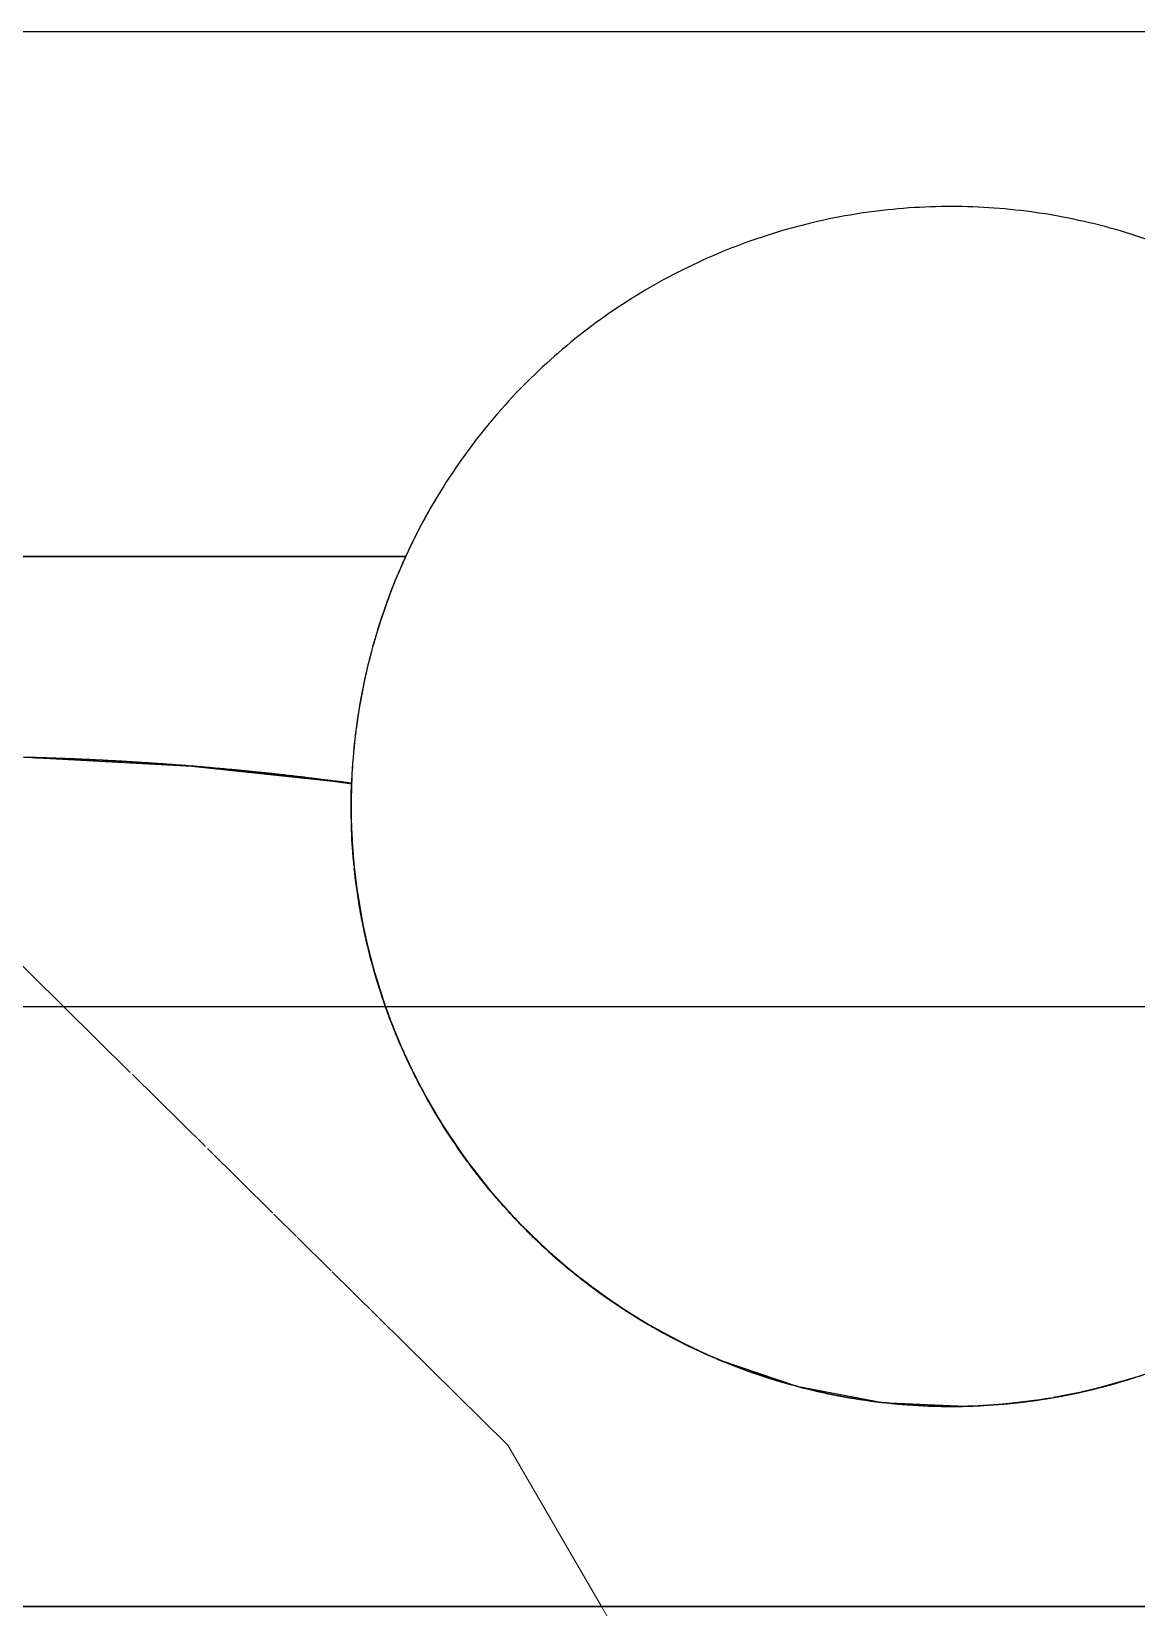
# Model space of a CAD drawing. Header units: metres. Extents: x -1147 to -802, y 5 to 567.
# Drawn here: x -1049.232 to -1048.127, y 544.453 to 546.029 of the extents above; entities that cross this region are included whole.
import ezdxf

# ---------------------------------------------------------------- set-up
doc = ezdxf.new("R2010")
doc.units = ezdxf.units.M
doc.layers.add('A-GENM', color=7, linetype='Continuous', lineweight=35)

# ---------------------------------------------------------------- blocks, each defined once
blk = doc.blocks.new('T2DPAA-T2D-PWA-SU-M2D-000002_dwg-40815123-DRG-2873010 - GENERAL ARRANGEMENT PLAN')
at = {"color": 7, "lineweight": 18, "true_color": 0xf0f0f0}
for p, q in [((-171.7352, 1096.5981), (-171.8117, 1096.4643)), ((-171.8117, 1096.4643), (-171.8583, 1096.3827)), ((-171.8598, 1096.38), (-171.9106, 1096.2911)), ((-171.912, 1096.2887), (-171.9577, 1096.2088)), ((-171.9583, 1096.2077), (-171.9741, 1096.18)), ((-171.9746, 1096.1792), (-171.9984, 1096.1375)), ((-171.9991, 1096.1363), (-172.0132, 1096.1117)), ((-172.0136, 1096.111), (-172.1216, 1095.922)), ((-172.1216, 1095.922), (-172.2533, 1095.7902)), ((-172.2533, 1095.7902), (-172.3326, 1095.7109))]:
    blk.add_line(p, q, dxfattribs=at)
blk = doc.blocks.new('T2DPAA-T2D-PWA-SU-M2D-000100_Survey_rvt-1-DRG-2873010 - GENERAL ARRANGEMENT PLAN')
at = {"color": 254, "lineweight": 18, "true_color": 0xe1e1e1, "rotation": 75.11694444444437}
blk.add_blockref('T2DPAA-T2D-PWA-SU-M2D-000002_dwg-40815123-DRG-2873010 - GENERAL ARRANGEMENT PLAN', (-45.8213, 429.4778), dxfattribs=at)
blk = doc.blocks.new('Foundations-Piles - Px-1200-66435273-DRG-2873010 - GENERAL ARRANGEMENT PLAN')
at = {"layer": 'A-GENM', "color": 9, "lineweight": 25, "true_color": 0xbebebe}
for start, end in [(90, 98.1818), (92.2501, 96.7983), (88.9353, 92.2501), (81.8182, 90), (84.2266, 88.9353), (98.1818, 106.3636), (100.1896, 104.6123), (96.7983, 100.1896), (81.081, 84.2266), (73.6364, 81.8182), (73.6364, 81.081), (106.3636, 114.5455), (108.2706, 112.5944), (106.4925, 108.1116), (104.6123, 106.0641), (65.4545, 73.6364), (65.4545, 73.6364), (112.5944, 114.272), (114.5455, 122.7273), (116.2514, 120.583), (114.6599, 116.2514), (57.2727, 65.4545), (57.2727, 65.4545), (122.7273, 124.3905), (120.583, 122.4816), (49.0909, 57.2727), (49.0909, 57.2727), (124.3905, 130.9091), (124.3905, 128.5814), (122.8273, 124.2279), (128.5814, 130.6928), (130.9091, 139.0909), (132.2009, 136.5946), (130.9948, 132.2009), (40.9091, 49.0909), (40.9091, 49.0909), (136.5946, 138.9057), (139.0909, 147.2727), (140.1715, 144.6326), (139.1624, 140.1715), (32.7273, 40.9091), (32.7273, 40.9091), (144.6326, 146.9296), (147.2727, 155.3353), (148.1399, 152.7165), (147.3299, 148.1399), (24.5455, 32.7273), (24.5455, 32.7273), (152.7165, 155.3353), (155.4545, 163.6364), (156.1068, 160.9016), (155.7669, 156.1068), (16.3636, 24.5455), (16.3636, 24.5455), (160.9016, 163.5554), (163.6364, 171.5939), (164.0723, 169.3897), (163.6651, 164.0723), (8.1818, 16.3636), (8.1818, 16.3636), (169.3897, 171.5939), (171.8182, 180), (172.0366, 180), (0, 8.1818), (0, 8.1818), (180, 188.1818), (180, 188.1818), (351.8182, 0), (351.8182, 0), (188.1818, 196.3636), (188.2384, 196.2576), (343.6364, 351.8182), (343.6364, 351.8182), (196.3636, 204.5455), (196.4203, 199.7037), (335.4545, 343.6364), (335.4545, 343.6364), (199.7037, 204.3932), (204.5455, 212.7273), (204.6304, 208.1482), (327.2727, 335.4545), (327.2727, 335.4545), (208.1482, 212.533), (212.7273, 220.9091), (212.8405, 216.4884), (319.0909, 327.2727), (319.0909, 327.2727), (216.4884, 220.6765), (220.9091, 229.0909), (310.9091, 319.0909), (310.9091, 319.0909), (221.0506, 224.7812), (224.7812, 228.8235), (229.0909, 237.2727), (229.3049, 233.0485), (302.7273, 310.9091), (304.9663, 310.9091), (233.0485, 236.9735), (302.3981, 304.9663), (237.2727, 245.4545), (237.4709, 241.3005), (294.5455, 302.7273), (294.5659, 302.3981), (241.3005, 245.1264), (245.4545, 253.6364), (245.681, 249.5426), (286.3636, 294.5455), (286.7316, 294.5455), (249.5426, 253.2818), (253.6364, 261.8182), (253.8911, 257.7779), (278.1818, 286.3636), (282.4594, 285.9238), (257.7779, 261.4394), (261.8182, 265.362), (262.1012, 265.362), (265.362, 266.0083), (265.362, 270), (266.0083, 269.599), (270, 278.1818), (270.3114, 274.2352), (274.2352, 277.7604), (278.5215, 282.4594)]:
    blk.add_arc((0, 0), 0.6, start, end, dxfattribs=at)
at = {"layer": 'A-GENM', "color": 254, "lineweight": 25, "true_color": 0xd1d1d1}
for start, end in [(106.0641, 106.3636), (114.272, 114.5455), (122.4816, 122.7273), (228.8235, 229.3049), (236.9735, 237.2727), (245.1264, 245.4545), (253.2818, 253.6364), (285.9238, 286.3636), (261.4394, 261.8182), (277.7604, 278.1818), (269.6447, 270)]:
    blk.add_arc((0, 0), 0.6, start, end, dxfattribs=at)
blk = doc.blocks.new('Shotcrete Adaptive v1 - 1200 Dia Pile _ 2_000 Spacing-61394364-DRG-2873010 - GENERAL ARRANGEMENT PLAN')
at = {"layer": 'A-GENM', "color": 9, "lineweight": 25, "true_color": 0xbebebe}
for p, q in [((-0.4546, 0.25), (0.4546, 0.25)), ((0.4546, 0.25), (-0.4546, 0.25))]:
    blk.add_line(p, q, dxfattribs=at)
for centre, radius, start, end in [((-1, 0), 0.6, 20.0818, 24.6243), ((-1, 0), 0.6, 20.0818, 24.6243), ((1, 0), 0.6, 156.2014, 159.3408), ((1, 0), 0.6, 156.2014, 159.3408), ((1, 0), 0.6, 155.5176, 156.2014), ((1, 0), 0.6, 155.5176, 156.2014), ((-1, 0), 0.6, 17.6375, 20.0818), ((-1, 0), 0.6, 17.6375, 20.0818), ((1, 0), 0.6, 159.3408, 164.0565), ((1, 0), 0.6, 159.3408, 162.8466), ((-1, 0), 0.6, 2.2116, 17.5169), ((-1, 0), 0.6, 17.1534, 17.5169), ((-1, 0), 0.6, 9.6825, 17.1534), ((1, 0), 0.6, 162.8466, 164.0565), ((1, 0), 0.6, 164.0565, 164.5097), ((1, 0), 0.6, 164.0565, 164.5097), ((1, 0), 0.6, 165.1113, 167.3634), ((1, 0), 0.6, 165.1113, 167.3634), ((1, 0), 0.6, 167.3634, 171.9198), ((1, 0), 0.6, 167.3634, 170.3175), ((-1, 0), 0.6, 2.2116, 9.6825), ((1, 0), 0.6, 170.3175, 171.9198), ((1, 0), 0.6, 171.9198, 175.3023), ((1, 0), 0.6, 171.9198, 175.3023), ((0, -2.95), 3, 91.5342, 94.6025), ((0, -2.95), 3, 91.5342, 91.6835), ((0, -2.95), 3, 88.4658, 91.5342), ((0, -2.95), 3, 91.3583, 91.5342), ((0, -2.95), 3, 88.4658, 88.6417), ((0, -2.95), 3, 88.3166, 88.4658), ((0, -2.95), 3, 85.3975, 88.4658), ((1, 0), 0.6, 175.3023, 177.7884), ((1, 0), 0.6, 175.3023, 177.7884), ((0, -2.95), 3, 94.6025, 97.6709), ((0, -2.95), 3, 94.6025, 94.7409), ((0, -2.95), 3, 94.3743, 94.6025), ((0, -2.95), 3, 85.3975, 85.6256), ((0, -2.95), 3, 85.2591, 85.3975), ((0, -2.95), 3, 82.3291, 85.3975), ((0, -2.95), 3, 97.3435, 97.6709), ((0, -2.95), 3, 82.3571, 82.6565)]:
    blk.add_arc(centre, radius, start, end, dxfattribs=at)
at = {"layer": 'A-GENM', "color": 254, "lineweight": 25, "true_color": 0xd1d1d1}
for start, end in [(92.1187, 93.5176), (91.6835, 92.1133), (90.729, 91.3583), (89.2757, 90.7244), (88.6417, 89.2711), (87.8868, 88.3166), (86.4824, 87.8814), (96.3064, 97.3435), (94.7409, 96.2932), (93.5296, 94.3743), (85.6256, 86.4703), (83.7067, 85.2591), (82.6565, 83.6934)]:
    blk.add_arc((0, -2.95), 3, start, end, dxfattribs=at)
blk = doc.blocks.new('StitchPour_RS36A_04 - StitchPour_RS36A_04-60468323-DRG-2873010 - GENERAL ARRANGEMENT PLAN')
at = {"layer": 'A-GENM', "color": 253, "lineweight": 25, "true_color": 0xa3a3a3}
for points, knots in [([(130.5997, 54.4044), (130.6413, 54.248), (130.8759, 53.3653), (131.3036, 51.7561), (131.8827, 49.577), (132.2688, 48.1242), (132.4618, 47.3978)], [0.7856447, 0.7856447, 0.7856447, 0.7856447, 0.8, 0.8666667, 0.9333333, 1, 1, 1, 1]), ([(131.882, 47.2437), (131.6889, 47.9701), (131.3028, 49.4229), (130.7237, 51.602), (130.296, 53.2112), (130.0614, 54.0939), (130.0199, 54.2503)], [0, 0, 0, 0, 0.0666667, 0.1333333, 0.2, 0.2143539, 0.2143539, 0.2143539, 0.2143539])]:
    blk.add_open_spline(points, degree=3, knots=knots, dxfattribs=at)
blk.add_open_spline([(130.7237, 51.602), (130.8801, 51.0133), (131.0366, 50.4246), (131.193, 49.8359)], degree=3, dxfattribs=at)
at = {"layer": 'A-GENM', "color": 9, "lineweight": 25, "true_color": 0xbebebe}
blk.add_open_spline([(131.4428, 51.2323), (131.5894, 50.6805), (131.7361, 50.1287), (131.8827, 49.5769)], degree=3, dxfattribs=at)
blk = doc.blocks.new('T2DPAA-T2D-C3S-RS-M3D-100334_rvt-1-DRG-2873010 - GENERAL ARRANGEMENT PLAN')
at = {"layer": 'A-GENM', "color": 9, "lineweight": 25, "true_color": 0xbebebe}
for p, q in [((-1149.6628, 545.3025), (-1149.5023, 545.2939)), ((-1149.5023, 545.2939), (-1149.3426, 545.2768)), ((-1149.3426, 545.2768), (-1149.3431, 545.2563)), ((-1149.3431, 545.2563), (-1149.343, 545.2476)), ((-1149.343, 545.2473), (-1149.3429, 545.2379)), ((-1149.3429, 545.2378), (-1149.3421, 545.2198)), ((-1149.3376, 545.1731), (-1149.3313, 545.1354)), ((-1149.3207, 545.0912), (-1149.3092, 545.0549)), ((-1149.3087, 545.0533), (-1149.3033, 545.0387)), ((-1149.3032, 545.0384), (-1149.2925, 545.0124)), ((-1149.2925, 545.0124), (-1149.282, 544.9899)), ((-1149.2808, 544.9875), (-1149.2762, 544.9783)), ((-1149.2762, 544.9783), (-1149.2693, 544.9653)), ((-1149.2693, 544.9653), (-1149.2535, 544.9382)), ((-1149.2535, 544.9382), (-1149.2328, 544.907)), ((-1149.2328, 544.907), (-1149.2257, 544.8971)), ((-1149.2257, 544.8971), (-1149.2044, 544.8699)), ((-1149.2044, 544.8699), (-1149.1801, 544.8425)), ((-1149.1801, 544.8425), (-1149.1733, 544.8354)), ((-1149.1733, 544.8354), (-1149.1458, 544.8089)), ((-1149.1458, 544.8089), (-1149.1212, 544.7878)), ((-1149.1189, 544.7859), (-1149.1131, 544.7813)), ((-1149.1131, 544.7813), (-1149.0784, 544.7561)), ((-1149.0784, 544.7561), (-1149.0504, 544.7383)), ((-1149.0504, 544.7383), (-1149.0462, 544.7358)), ((-1149.0462, 544.7358), (-1149.0013, 544.712)), ((-1149.0013, 544.712), (-1148.9814, 544.703)), ((-1148.9738, 544.6997), (-1148.8972, 544.6737)), ((-1148.6054, 544.6696), (-1148.5581, 544.6828)), ((-1148.8972, 544.6737), (-1148.8131, 544.6577)), ((-1148.6406, 544.6624), (-1148.6054, 544.6696)), ((-1148.8125, 544.6576), (-1148.7287, 544.6538)), ((-1148.7264, 544.6538), (-1148.6927, 544.6557)), ((-1148.6927, 544.6557), (-1148.6432, 544.662))]:
    blk.add_line(p, q, dxfattribs=at)
at = {"layer": 'A-GENM', "color": 9, "lineweight": 25, "true_color": 0xbebebe, "flags": 128}
for points in [[(-1149.342, 545.2181), (-1149.3403, 545.1959), (-1149.3376, 545.1731)], [(-1149.3313, 545.1354), (-1149.3271, 545.116), (-1149.3207, 545.0912)]]:
    blk.add_lwpolyline(points, dxfattribs=at)
at = {"layer": 'A-GENM', "color": 253, "lineweight": 25, "true_color": 0xa3a3a3}
blk.add_open_spline([(-1153.0929, 546.0286), (-1152.9297, 546.0286), (-1152.0153, 546.0286), (-1150.3498, 546.0286), (-1148.0964, 546.0286), (-1146.5942, 546.0286), (-1145.8431, 546.0286)], degree=3, knots=[0.7855082, 0.7855082, 0.7855082, 0.7855082, 0.8, 0.8666667, 0.9333333, 1, 1, 1, 1], dxfattribs=at)
at = {"layer": 'A-GENM', "color": 9, "lineweight": 25, "true_color": 0xbebebe}
for points in [[(-1150.3498, 546.0286), (-1149.5987, 546.0286), (-1148.8475, 546.0286), (-1148.0964, 546.0286)], [(-1149.6336, 545.3016), (-1149.6432, 545.3019), (-1149.6528, 545.3023), (-1149.6623, 545.3025)], [(-1149.5606, 545.298), (-1149.5849, 545.2995), (-1149.6092, 545.3007), (-1149.6336, 545.3016)], [(-1149.5022, 545.2939), (-1149.5217, 545.2955), (-1149.5411, 545.2969), (-1149.5606, 545.298)], [(-1149.4878, 545.2927), (-1149.4926, 545.2931), (-1149.4973, 545.2935), (-1149.5021, 545.2939)], [(-1149.3442, 545.2767), (-1149.3966, 545.2838), (-1149.4492, 545.2895), (-1149.5019, 545.2938)], [(-1149.4151, 545.2856), (-1149.4393, 545.2883), (-1149.4635, 545.2906), (-1149.4878, 545.2927)], [(-1149.3441, 545.2769), (-1149.3677, 545.2801), (-1149.3914, 545.283), (-1149.4151, 545.2856)], [(-1149.3429, 545.2411), (-1149.3432, 545.253), (-1149.3431, 545.2649), (-1149.3426, 545.2768)], [(-1149.3429, 545.2412), (-1149.3432, 545.253), (-1149.3431, 545.2647), (-1149.3426, 545.2765)], [(-1149.3427, 545.2339), (-1149.3428, 545.2348), (-1149.3428, 545.2358), (-1149.3428, 545.2368)], [(-1149.3428, 545.2342), (-1149.3428, 545.235), (-1149.3428, 545.2359), (-1149.3428, 545.2368)], [(-1149.3406, 545.1993), (-1149.3417, 545.2109), (-1149.3424, 545.2225), (-1149.3428, 545.2342)], [(-1149.3406, 545.1995), (-1149.3417, 545.2109), (-1149.3424, 545.2224), (-1149.3427, 545.2339)], [(-1149.3401, 545.1944), (-1149.3403, 545.1961), (-1149.3405, 545.1978), (-1149.3406, 545.1995)], [(-1149.3401, 545.1945), (-1149.3403, 545.1961), (-1149.3405, 545.1977), (-1149.3406, 545.1993)], [(-1149.335, 545.1556), (-1149.337, 545.1675), (-1149.3386, 545.1796), (-1149.3399, 545.1916)], [(-1149.335, 545.1557), (-1149.337, 545.1676), (-1149.3386, 545.1795), (-1149.3398, 545.1914)], [(-1149.3344, 545.1517), (-1149.3346, 545.153), (-1149.3348, 545.1544), (-1149.335, 545.1557)], [(-1149.3344, 545.1518), (-1149.3346, 545.153), (-1149.3348, 545.1543), (-1149.335, 545.1556)], [(-1149.334, 545.1495), (-1149.3341, 545.1502), (-1149.3342, 545.151), (-1149.3344, 545.1518)], [(-1149.3339, 545.1492), (-1149.3341, 545.1501), (-1149.3342, 545.1509), (-1149.3344, 545.1517)], [(-1149.3286, 545.1227), (-1149.3306, 545.1315), (-1149.3324, 545.1404), (-1149.3339, 545.1492)], [(-1149.3264, 545.1133), (-1149.3271, 545.1159), (-1149.3277, 545.1186), (-1149.3283, 545.1212)], [(-1149.3265, 545.1134), (-1149.3271, 545.116), (-1149.3277, 545.1185), (-1149.3283, 545.1211)], [(-1149.3251, 545.1078), (-1149.3256, 545.1097), (-1149.326, 545.1115), (-1149.3265, 545.1134)], [(-1149.325, 545.1076), (-1149.3255, 545.1095), (-1149.326, 545.1114), (-1149.3264, 545.1133)], [(-1149.315, 545.0722), (-1149.3187, 545.0838), (-1149.322, 545.0956), (-1149.325, 545.1074)], [(-1149.3149, 545.0721), (-1149.3187, 545.0837), (-1149.322, 545.0955), (-1149.325, 545.1074)], [(-1149.3087, 545.0535), (-1149.3103, 545.0579), (-1149.3118, 545.0624), (-1149.3133, 545.0669)], [(-1149.3087, 545.0535), (-1149.3103, 545.0579), (-1149.3118, 545.0623), (-1149.3132, 545.0667)], [(-1149.3054, 545.0443), (-1149.3065, 545.0473), (-1149.3076, 545.0504), (-1149.3087, 545.0535)], [(-1149.3054, 545.0443), (-1149.3065, 545.0473), (-1149.3076, 545.0504), (-1149.3087, 545.0535)], [(-1149.3018, 545.0351), (-1149.303, 545.0381), (-1149.3042, 545.0412), (-1149.3054, 545.0443)], [(-1149.3019, 545.0351), (-1149.3031, 545.0381), (-1149.3042, 545.0412), (-1149.3054, 545.0443)], [(-1149.2832, 544.9923), (-1149.29, 545.0063), (-1149.2962, 545.0206), (-1149.3019, 545.0351)], [(-1149.2985, 545.0267), (-1149.2996, 545.0295), (-1149.3008, 545.0323), (-1149.3018, 545.0351)], [(-1149.2832, 544.9924), (-1149.2887, 545.0036), (-1149.2938, 545.0151), (-1149.2985, 545.0267)], [(-1149.2721, 544.9706), (-1149.2752, 544.9763), (-1149.2782, 544.9821), (-1149.2811, 544.988)], [(-1149.2721, 544.9706), (-1149.2752, 544.9763), (-1149.2781, 544.982), (-1149.281, 544.9879)], [(-1149.2669, 544.961), (-1149.2687, 544.9642), (-1149.2704, 544.9674), (-1149.2721, 544.9706)], [(-1149.2669, 544.961), (-1149.2687, 544.9642), (-1149.2704, 544.9674), (-1149.2721, 544.9706)], [(-1149.2608, 544.9504), (-1149.2629, 544.9539), (-1149.2649, 544.9574), (-1149.2669, 544.961)], [(-1149.2403, 544.9178), (-1149.2498, 544.9318), (-1149.2587, 544.9463), (-1149.2669, 544.961)], [(-1149.2404, 544.9179), (-1149.2475, 544.9285), (-1149.2543, 544.9393), (-1149.2608, 544.9504)], [(-1149.229, 544.9016), (-1149.2321, 544.9059), (-1149.2351, 544.9102), (-1149.2381, 544.9145)], [(-1149.229, 544.9016), (-1149.232, 544.9058), (-1149.235, 544.9101), (-1149.238, 544.9144)], [(-1149.2223, 544.8926), (-1149.2246, 544.8956), (-1149.2268, 544.8986), (-1149.229, 544.9016)], [(-1149.2223, 544.8926), (-1149.2246, 544.8956), (-1149.2268, 544.8986), (-1149.229, 544.9016)], [(-1149.2127, 544.8801), (-1149.2159, 544.8842), (-1149.2192, 544.8884), (-1149.2223, 544.8926)], [(-1149.1887, 544.8518), (-1149.2005, 544.8649), (-1149.2117, 544.8785), (-1149.2223, 544.8926)], [(-1149.1887, 544.8518), (-1149.197, 544.861), (-1149.205, 544.8704), (-1149.2127, 544.8801)], [(-1149.1767, 544.8389), (-1149.1795, 544.8419), (-1149.1823, 544.8448), (-1149.1851, 544.8478)], [(-1149.1767, 544.8389), (-1149.1795, 544.8418), (-1149.1823, 544.8448), (-1149.185, 544.8477)], [(-1149.1691, 544.8311), (-1149.1717, 544.8337), (-1149.1742, 544.8363), (-1149.1767, 544.8389)], [(-1149.1691, 544.8311), (-1149.1717, 544.8337), (-1149.1742, 544.8363), (-1149.1767, 544.8389)], [(-1149.1551, 544.8174), (-1149.1598, 544.8219), (-1149.1645, 544.8265), (-1149.1691, 544.8311)], [(-1149.1251, 544.7909), (-1149.1404, 544.8036), (-1149.1551, 544.817), (-1149.1691, 544.8311)], [(-1149.1251, 544.7909), (-1149.1354, 544.7994), (-1149.1454, 544.8083), (-1149.1551, 544.8174)], [(-1149.1162, 544.7837), (-1149.1185, 544.7856), (-1149.1208, 544.7874), (-1149.1231, 544.7893)], [(-1149.1162, 544.7837), (-1149.1185, 544.7856), (-1149.1208, 544.7875), (-1149.1231, 544.7893)], [(-1149.1084, 544.7777), (-1149.111, 544.7797), (-1149.1136, 544.7817), (-1149.1162, 544.7837)], [(-1149.1084, 544.7777), (-1149.111, 544.7797), (-1149.1136, 544.7817), (-1149.1162, 544.7837)], [(-1149.0892, 544.7635), (-1149.0957, 544.7681), (-1149.1021, 544.7728), (-1149.1084, 544.7777)], [(-1149.0535, 544.7402), (-1149.0657, 544.7475), (-1149.0776, 544.7553), (-1149.0892, 544.7635)], [(-1149.0486, 544.7372), (-1149.0502, 544.7382), (-1149.0519, 544.7392), (-1149.0535, 544.7402)], [(-1149.0417, 544.7332), (-1149.044, 544.7345), (-1149.0463, 544.7358), (-1149.0486, 544.7372)], [(-1149.0417, 544.7332), (-1149.044, 544.7345), (-1149.0463, 544.7358), (-1149.0486, 544.7372)], [(-1148.9751, 544.7003), (-1148.998, 544.7099), (-1149.0202, 544.7209), (-1149.0417, 544.7332)], [(-1148.9777, 544.7014), (-1148.9908, 544.7069), (-1149.0037, 544.713), (-1149.0163, 544.7194)], [(-1148.9751, 544.7003), (-1148.976, 544.7006), (-1148.9768, 544.701), (-1148.9777, 544.7014)], [(-1148.9706, 544.6984), (-1148.9721, 544.699), (-1148.9736, 544.6997), (-1148.9751, 544.7003)], [(-1148.9706, 544.6984), (-1148.9721, 544.699), (-1148.9736, 544.6997), (-1148.9751, 544.7003)], [(-1148.9379, 544.6861), (-1148.9489, 544.6899), (-1148.9598, 544.694), (-1148.9706, 544.6984)], [(-1148.8972, 544.6737), (-1148.9221, 544.6804), (-1148.9467, 544.6886), (-1148.9706, 544.6984)], [(-1148.8972, 544.6737), (-1148.9109, 544.6774), (-1148.9245, 544.6815), (-1148.9379, 544.6861)], [(-1148.5612, 544.6818), (-1148.5872, 544.6736), (-1148.6137, 544.6671), (-1148.6406, 544.6624)], [(-1148.5612, 544.6818), (-1148.5735, 544.6779), (-1148.5859, 544.6744), (-1148.5984, 544.6713)], [(-1148.5585, 544.6827), (-1148.5594, 544.6824), (-1148.5603, 544.6821), (-1148.5612, 544.6818)], [(-1148.5585, 544.6827), (-1148.5594, 544.6824), (-1148.5603, 544.6821), (-1148.5612, 544.6818)], [(-1148.8551, 544.6642), (-1148.8693, 544.6668), (-1148.8833, 544.67), (-1148.8972, 544.6737)], [(-1148.8125, 544.6576), (-1148.8411, 544.661), (-1148.8694, 544.6663), (-1148.8972, 544.6737)], [(-1148.8125, 544.6576), (-1148.8268, 544.6593), (-1148.841, 544.6615), (-1148.8551, 544.6642)], [(-1148.5984, 544.6713), (-1148.6124, 544.6678), (-1148.6265, 544.6649), (-1148.6406, 544.6624)], [(-1148.7695, 544.6542), (-1148.7839, 544.6548), (-1148.7982, 544.656), (-1148.8125, 544.6576)], [(-1148.7695, 544.6542), (-1148.7838, 544.6548), (-1148.7982, 544.656), (-1148.8125, 544.6576)], [(-1148.7264, 544.6538), (-1148.7404, 544.6534), (-1148.7544, 544.6535), (-1148.7685, 544.6541)], [(-1148.7264, 544.6538), (-1148.7404, 544.6534), (-1148.7544, 544.6535), (-1148.7685, 544.6541)], [(-1148.6833, 544.6566), (-1148.6977, 544.6551), (-1148.712, 544.6542), (-1148.7264, 544.6538)], [(-1148.644, 544.6618), (-1148.6712, 544.6573), (-1148.6987, 544.6546), (-1148.7263, 544.6538)], [(-1148.6439, 544.6619), (-1148.657, 544.6597), (-1148.6702, 544.6579), (-1148.6833, 544.6566)]]:
    blk.add_open_spline(points, degree=3, dxfattribs=at)
at = {"layer": 'A-GENM', "color": 254, "lineweight": 25, "true_color": 0xd1d1d1}
for points in [[(-1149.6623, 545.3025), (-1149.6527, 545.3022), (-1149.6431, 545.3019), (-1149.6336, 545.3016)], [(-1149.6336, 545.3016), (-1149.5897, 545.3), (-1149.5458, 545.2974), (-1149.5021, 545.2938)], [(-1149.5019, 545.2938), (-1149.4492, 545.2895), (-1149.3966, 545.2838), (-1149.3442, 545.2767)], [(-1149.3426, 545.2765), (-1149.3431, 545.2647), (-1149.3432, 545.253), (-1149.3429, 545.2412)], [(-1149.3428, 545.2368), (-1149.3428, 545.2358), (-1149.3428, 545.2348), (-1149.3427, 545.2339)], [(-1149.3427, 545.2339), (-1149.3424, 545.2224), (-1149.3417, 545.2109), (-1149.3406, 545.1995)], [(-1149.3406, 545.1995), (-1149.3405, 545.1978), (-1149.3403, 545.1961), (-1149.3401, 545.1944)], [(-1149.3398, 545.1914), (-1149.3386, 545.1795), (-1149.337, 545.1676), (-1149.335, 545.1557)], [(-1149.335, 545.1557), (-1149.3348, 545.1544), (-1149.3346, 545.153), (-1149.3344, 545.1517)], [(-1149.3344, 545.1517), (-1149.3342, 545.1509), (-1149.3341, 545.1501), (-1149.3339, 545.1492)], [(-1149.3283, 545.1212), (-1149.3277, 545.1186), (-1149.3271, 545.1159), (-1149.3264, 545.1133)], [(-1149.3264, 545.1133), (-1149.326, 545.1114), (-1149.3255, 545.1095), (-1149.325, 545.1076)], [(-1149.325, 545.1074), (-1149.322, 545.0956), (-1149.3187, 545.0838), (-1149.315, 545.0722)], [(-1149.3132, 545.0667), (-1149.3118, 545.0623), (-1149.3103, 545.0579), (-1149.3087, 545.0535)], [(-1149.3087, 545.0535), (-1149.3076, 545.0504), (-1149.3065, 545.0473), (-1149.3054, 545.0443)], [(-1149.3054, 545.0443), (-1149.3042, 545.0412), (-1149.303, 545.0381), (-1149.3018, 545.0351)], [(-1149.3018, 545.0351), (-1149.3008, 545.0323), (-1149.2996, 545.0295), (-1149.2985, 545.0267)], [(-1149.2985, 545.0267), (-1149.2938, 545.0151), (-1149.2887, 545.0036), (-1149.2832, 544.9924)], [(-1149.281, 544.9879), (-1149.2781, 544.982), (-1149.2752, 544.9763), (-1149.2721, 544.9706)], [(-1149.2721, 544.9706), (-1149.2704, 544.9674), (-1149.2687, 544.9642), (-1149.2669, 544.961)], [(-1149.2669, 544.961), (-1149.2649, 544.9574), (-1149.2629, 544.9539), (-1149.2608, 544.9504)], [(-1149.2608, 544.9504), (-1149.2543, 544.9393), (-1149.2475, 544.9285), (-1149.2404, 544.9179)], [(-1149.238, 544.9144), (-1149.235, 544.9101), (-1149.232, 544.9058), (-1149.229, 544.9016)], [(-1149.229, 544.9016), (-1149.2268, 544.8986), (-1149.2246, 544.8956), (-1149.2223, 544.8926)], [(-1149.2223, 544.8926), (-1149.2192, 544.8884), (-1149.2159, 544.8842), (-1149.2127, 544.8801)], [(-1149.2127, 544.8801), (-1149.205, 544.8704), (-1149.197, 544.861), (-1149.1887, 544.8518)], [(-1149.185, 544.8477), (-1149.1823, 544.8448), (-1149.1795, 544.8418), (-1149.1767, 544.8389)], [(-1149.1767, 544.8389), (-1149.1742, 544.8363), (-1149.1717, 544.8337), (-1149.1691, 544.8311)], [(-1149.1691, 544.8311), (-1149.1645, 544.8265), (-1149.1598, 544.8219), (-1149.1551, 544.8174)], [(-1149.1551, 544.8174), (-1149.1454, 544.8083), (-1149.1354, 544.7994), (-1149.1251, 544.7909)], [(-1149.1231, 544.7893), (-1149.1208, 544.7874), (-1149.1185, 544.7856), (-1149.1162, 544.7837)], [(-1149.1162, 544.7837), (-1149.1136, 544.7817), (-1149.111, 544.7797), (-1149.1084, 544.7777)], [(-1149.1084, 544.7777), (-1149.1021, 544.7728), (-1149.0957, 544.7681), (-1149.0892, 544.7635)], [(-1149.0892, 544.7635), (-1149.0776, 544.7553), (-1149.0657, 544.7475), (-1149.0535, 544.7402)], [(-1149.0535, 544.7402), (-1149.0519, 544.7392), (-1149.0502, 544.7382), (-1149.0486, 544.7372)], [(-1149.0486, 544.7372), (-1149.0463, 544.7358), (-1149.044, 544.7345), (-1149.0417, 544.7332)], [(-1149.0417, 544.7332), (-1149.0334, 544.7284), (-1149.0249, 544.7238), (-1149.0163, 544.7194)], [(-1149.0163, 544.7194), (-1149.0037, 544.713), (-1148.9908, 544.7069), (-1148.9777, 544.7014)], [(-1148.9777, 544.7014), (-1148.9768, 544.701), (-1148.976, 544.7007), (-1148.9751, 544.7003)], [(-1148.9751, 544.7003), (-1148.9736, 544.6997), (-1148.9721, 544.699), (-1148.9706, 544.6984)], [(-1148.9706, 544.6984), (-1148.9598, 544.694), (-1148.9489, 544.6899), (-1148.9379, 544.6861)], [(-1148.9379, 544.6861), (-1148.9245, 544.6815), (-1148.9109, 544.6774), (-1148.8972, 544.6737)], [(-1148.6406, 544.6624), (-1148.6137, 544.6671), (-1148.5872, 544.6736), (-1148.5612, 544.6818)], [(-1148.5612, 544.6818), (-1148.5603, 544.6821), (-1148.5594, 544.6824), (-1148.5585, 544.6827)], [(-1148.8972, 544.6737), (-1148.8694, 544.6663), (-1148.8411, 544.661), (-1148.8125, 544.6576)], [(-1148.8125, 544.6576), (-1148.7982, 544.656), (-1148.7839, 544.6548), (-1148.7695, 544.6542)], [(-1148.7685, 544.6541), (-1148.7544, 544.6535), (-1148.7404, 544.6534), (-1148.7264, 544.6538)], [(-1148.7264, 544.6538), (-1148.6988, 544.6546), (-1148.6712, 544.6573), (-1148.6439, 544.6619)]]:
    blk.add_open_spline(points, degree=3, dxfattribs=at)
at = {"layer": 'A-GENM', "color": 9, "lineweight": 25, "true_color": 0xbebebe}
for points, knots in [([(-1149.5021, 545.2938), (-1149.5216, 545.2954), (-1149.5749, 545.2992), (-1149.6284, 545.3016), (-1149.6623, 545.3025)], [-0.8003379, -0.8003379, -0.8003379, -0.8003379, -0.7272727, -0.6005464, -0.6005464, -0.6005464, -0.6005464]), ([(-1149.3286, 545.1227), (-1149.3291, 545.1247), (-1149.331, 545.1335), (-1149.3327, 545.1425), (-1149.334, 545.1495)], [0.80842348, 0.80842348, 0.80842348, 0.80842348, 0.81578947, 0.84210526, 0.84210526, 0.84210526, 0.84210526]), ([(-1149.0486, 544.7372), (-1149.0503, 544.7382), (-1149.0709, 544.7506), (-1149.0909, 544.7642), (-1149.1084, 544.7777)], [0.20334172, 0.20334172, 0.20334172, 0.20334172, 0.21052632, 0.29259069, 0.29259069, 0.29259069, 0.29259069]), ([(-1149.0163, 544.7194), (-1149.0226, 544.7227), (-1149.0311, 544.7272), (-1149.0395, 544.7319), (-1149.0417, 544.7332)], [-0.84210526, -0.84210526, -0.84210526, -0.84210526, -0.81578947, -0.80642124, -0.80642124, -0.80642124, -0.80642124])]:
    blk.add_open_spline(points, degree=3, knots=knots, dxfattribs=at)
at = {"layer": 'A-GENM', "color": 254, "lineweight": 25, "true_color": 0xd1d1d1}
blk.add_open_spline([(-1149.3339, 545.1492), (-1149.3327, 545.1422), (-1149.331, 545.1334), (-1149.329, 545.1246), (-1149.3286, 545.1227)], degree=3, knots=[-0.84210526, -0.84210526, -0.84210526, -0.84210526, -0.81578947, -0.80869497, -0.80869497, -0.80869497, -0.80869497], dxfattribs=at)
at = {"layer": 'A-GENM', "color": 253, "lineweight": 25, "true_color": 0xa3a3a3}
for name, p, rotation in [('StitchPour_RS36A_04 - StitchPour_RS36A_04-60468323-DRG-2873010 - GENERAL ARRANGEMENT PLAN', (-1134.0578, 404.8616), 75.11694444444437), ('Foundations-Piles - Px-1200-66435273-DRG-2873010 - GENERAL ARRANGEMENT PLAN', (-1148.7431, 545.2536), 75.11694444444437), ('Shotcrete Adaptive v1 - 1200 Dia Pile _ 2_000 Spacing-61394364-DRG-2873010 - GENERAL ARRANGEMENT PLAN', (-1149.7431, 545.2536), 3.49943060736561e-05)]:
    blk.add_blockref(name, p, dxfattribs=dict(at, rotation=rotation))

msp = doc.modelspace()

# ---------------------------------------------------------------- block references
at = {"color": 254, "lineweight": 5, "true_color": 0xe1e1e1}
msp.add_blockref('T2DPAA-T2D-PWA-SU-M2D-000100_Survey_rvt-1-DRG-2873010 - GENERAL ARRANGEMENT PLAN', (100.4304, 0), dxfattribs=at)
at = {"lineweight": 5}
msp.add_blockref('T2DPAA-T2D-C3S-RS-M3D-100334_rvt-1-DRG-2873010 - GENERAL ARRANGEMENT PLAN', (100.4304, 0), dxfattribs=at)

doc.saveas('drawing.dxf')
